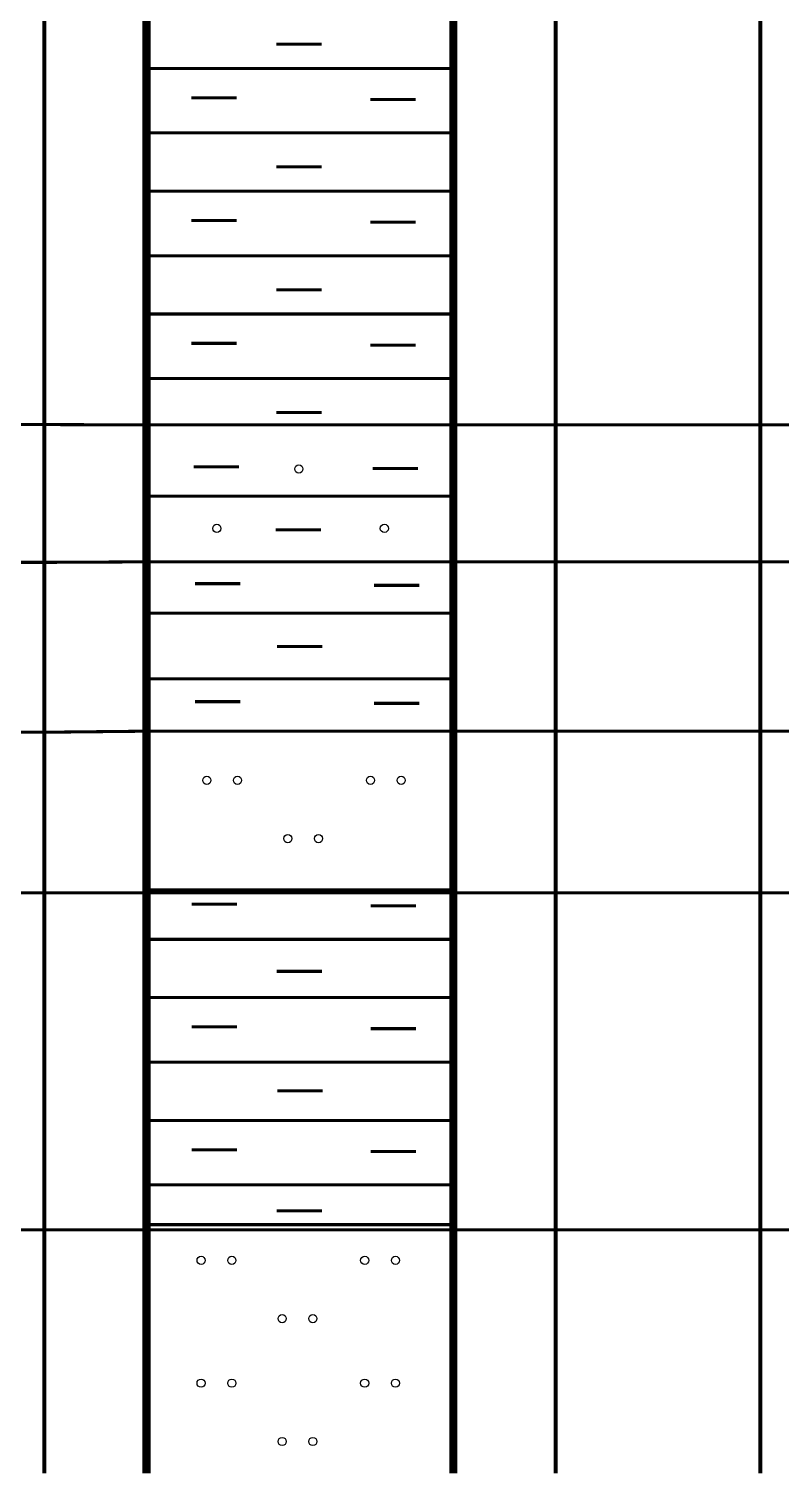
# Model space of a CAD drawing. Extents: x 94 to 452, y -72 to 1042.
# Drawn here: x 185.5 to 222.3, y 486 to 556.2 of the extents above; entities that cross this region are included whole.
import ezdxf

# ---------------------------------------------------------------- set-up
doc = ezdxf.new("R2010")
doc.units = 0
doc.header["$MEASUREMENT"] = 0
doc.layers.get('0').update_dxf_attribs({"color": 6})
doc.layers.add('TREE_LAYER', color=7, linetype='Continuous')

# ---------------------------------------------------------------- blocks, each defined once
blk = doc.blocks.new('SUB_BLK_141')
at = {"color": 0}
blk.add_circle((0, 0), 0.5, dxfattribs=at)

msp = doc.modelspace()

# ---------------------------------------------------------------- linework, layer by layer
at = {"layer": 'TREE_LAYER'}
for points, const_width, elevation in [([(186.22612, 557.107476), (186.22612, 536.892986)], 0.2, 20.21449), ([(186.22612, 557.107476), (186.22612, 536.892986)], 0.2, 20.21449), ([(191.22612, 557.107476), (191.22612, 554.295011)], 0.4, 2.812465), ([(206.22612, 557.107476), (206.22612, 554.295011)], 0.4, 2.812465), ([(211.22612, 557.107476), (211.22612, 536.878691)], 0.2, 20.228785), ([(221.22612, 557.107476), (221.22612, 536.879451)], 0.2, 20.228025), ([(197.577349, 555.48278), (199.793309, 555.48278)], 0.15, 2.215959), ([(191.22612, 554.295011), (191.22612, 551.143339)], 0.4, 3.151672), ([(191.22612, 554.295011), (206.22612, 554.295011)], 0.15, 15), ([(206.22612, 554.295011), (206.22612, 551.143339)], 0.4, 3.151672), ([(193.424505, 552.861618), (195.640464, 552.861618)], 0.15, 2.215959), ([(202.173905, 552.779464), (204.389864, 552.779464)], 0.15, 2.215959), ([(191.22612, 551.143339), (191.22612, 548.295011)], 0.4, 2.848328), ([(206.22612, 551.143339), (206.22612, 548.295011)], 0.4, 2.848328), ([(191.22612, 551.143339), (206.22612, 551.143339)], 0.15, 15), ([(197.577349, 549.48278), (199.793309, 549.48278)], 0.15, 2.215959), ([(191.22612, 548.295011), (191.22612, 545.143339)], 0.4, 3.151672), ([(191.22612, 548.295011), (206.22612, 548.295011)], 0.15, 15), ([(206.22612, 548.295011), (206.22612, 545.143339)], 0.4, 3.151672), ([(193.424505, 546.861618), (195.640464, 546.861618)], 0.15, 2.215959), ([(202.173905, 546.779464), (204.389864, 546.779464)], 0.15, 2.215959), ([(191.22612, 545.143339), (191.22612, 542.295011)], 0.4, 2.848328), ([(191.22612, 545.143339), (206.22612, 545.143339)], 0.15, 15), ([(206.22612, 545.143339), (206.22612, 542.295011)], 0.4, 2.848328), ([(197.577349, 543.48278), (199.793309, 543.48278)], 0.15, 2.215959), ([(191.22612, 542.295011), (191.22612, 539.143339)], 0.4, 3.151672), ([(191.22612, 542.295011), (206.22612, 542.295011)], 0.15, 15), ([(206.22612, 542.295011), (206.22612, 539.143339)], 0.4, 3.151672), ([(193.424505, 540.861618), (195.640464, 540.861618)], 0.15, 2.215959), ([(202.173905, 540.779464), (204.389864, 540.779464)], 0.15, 2.215959), ([(191.22612, 539.143339), (191.22612, 536.878311)], 0.4, 2.265028), ([(191.22612, 539.143339), (206.22612, 539.143339)], 0.15, 15), ([(206.22612, 539.143339), (206.22612, 536.878311)], 0.4, 2.265028), ([(197.577349, 537.48278), (199.793309, 537.48278)], 0.15, 2.215959), ([(166.22612, 536.892986), (186.22612, 536.892986)], 0.15, 20), ([(186.22612, 536.892986), (186.22612, 530.161419)], 0.2, 6.731567), ([(186.22612, 536.892986), (186.22612, 530.161419)], 0.2, 6.731567), ([(186.22612, 536.892986), (191.22612, 536.878311)], 0.15, 5.000022), ([(191.22612, 536.878311), (191.22612, 533.390716)], 0.4, 3.487595), ([(191.22612, 536.878311), (206.22612, 536.878311)], 0.15, 15), ([(206.22612, 536.878311), (206.22612, 533.390716)], 0.4, 3.487595), ([(206.22612, 536.878311), (211.22612, 536.878691)], 0.15, 5), ([(211.22612, 536.878691), (211.22612, 530.186276)], 0.2, 6.692415), ([(211.22612, 536.878691), (221.22612, 536.879451)], 0.15, 10), ([(221.22612, 536.879451), (221.22612, 530.184954)], 0.2, 6.694497), ([(221.22612, 536.879451), (399.22612, 536.892986)], 0.15, 178.000001), ([(193.533678, 534.832213), (195.749638, 534.832213)], 0.15, 2.215959), ([(202.283079, 534.750059), (204.499038, 534.750059)], 0.15, 2.215959), ([(191.22612, 533.390716), (191.22612, 530.186937)], 0.4, 3.203779), ([(191.22612, 533.390716), (206.22612, 533.390716)], 0.15, 15), ([(206.22612, 533.390716), (206.22612, 530.186937)], 0.4, 3.203779), ([(197.543679, 531.756996), (199.759638, 531.756996)], 0.15, 2.215959), ([(186.22612, 530.161419), (186.22612, 521.861332)], 0.2, 8.300087), ([(186.22612, 530.161419), (186.22612, 521.861332)], 0.2, 8.300087), ([(186.22612, 530.161419), (191.22612, 530.186937)], 0.15, 5.000065), ([(191.22612, 530.186937), (191.22612, 527.680675)], 0.4, 2.506263), ([(191.22612, 530.186937), (206.22612, 530.186937)], 0.15, 15), ([(206.22612, 530.186937), (206.22612, 527.680675)], 0.4, 2.506263), ([(206.22612, 530.186937), (211.22612, 530.186276)], 0.15, 5), ([(211.22612, 530.186276), (211.22612, 521.912181)], 0.2, 8.274096), ([(211.22612, 530.186276), (221.22612, 530.184954)], 0.15, 10), ([(221.22612, 530.184954), (221.22612, 521.909476)], 0.2, 8.275478), ([(166.22612, 530.161419), (186.22612, 530.161419)], 0.15, 20), ([(221.22612, 530.184954), (399.22612, 530.161419)], 0.15, 178.000002), ([(193.590779, 529.122172), (195.806738, 529.122172)], 0.15, 2.215959), ([(202.340179, 529.040018), (204.556139, 529.040018)], 0.15, 2.215959), ([(191.22612, 527.680675), (191.22612, 524.476896)], 0.4, 3.203779), ([(191.22612, 527.680675), (206.22612, 527.680675)], 0.15, 15), ([(206.22612, 527.680675), (206.22612, 524.476896)], 0.4, 3.203779), ([(197.600779, 526.046955), (199.816739, 526.046955)], 0.15, 2.215959), ([(191.22612, 524.476896), (191.22612, 521.913533)], 0.4, 2.563363), ([(206.22612, 524.476896), (206.22612, 521.913533)], 0.4, 2.563363), ([(191.22612, 524.476896), (206.22612, 524.476896)], 0.15, 15), ([(193.590779, 523.35503), (195.806738, 523.35503)], 0.15, 2.215959), ([(202.340179, 523.272876), (204.556139, 523.272876)], 0.15, 2.215959), ([(166.22612, 521.861332), (186.22612, 521.861332)], 0.15, 20), ([(186.22612, 521.861332), (186.22612, 514.01873)], 0.2, 7.842602), ([(186.22612, 521.861332), (186.22612, 514.01873)], 0.2, 7.842602), ([(186.22612, 521.861332), (191.22612, 521.913533)], 0.15, 5.000272), ([(191.22612, 521.913533), (191.22612, 514.166486)], 0.4, 7.747047), ([(191.22612, 521.913533), (206.22612, 521.913533)], 0.15, 15), ([(206.22612, 521.913533), (206.22612, 514.166486)], 0.4, 7.747047), ([(206.22612, 521.913533), (211.22612, 521.912181)], 0.15, 5), ([(211.22612, 521.912181), (211.22612, 514.01873)], 0.2, 7.89345), ([(211.22612, 521.912181), (221.22612, 521.909476)], 0.15, 10), ([(221.22612, 521.909476), (221.22612, 514.01873)], 0.2, 7.890746), ([(221.22612, 521.909476), (399.22612, 521.861332)], 0.15, 178.000007), ([(186.22612, 514.01873), (186.22612, 497.549266)], 0.2, 16.469464), ([(186.22612, 514.01873), (186.22612, 497.549266)], 0.2, 16.469464), ([(191.22612, 514.166486), (191.22612, 514.01873)], 0.4, 0.147756), ([(191.22612, 514.01873), (191.22612, 511.743804)], 0.4, 2.274926), ([(191.22612, 514.166486), (206.22612, 514.166486)], 0.15, 15), ([(206.22612, 514.166486), (206.22612, 514.01873)], 0.4, 0.147756), ([(206.22612, 514.01873), (206.22612, 511.743804)], 0.4, 2.274926), ([(211.22612, 514.01873), (211.22612, 497.549266)], 0.2, 16.469464), ([(221.22612, 514.01873), (221.22612, 497.549266)], 0.2, 16.469464), ([(166.22612, 514.01873), (186.22612, 514.01873)], 0.15, 20), ([(186.22612, 514.01873), (191.22612, 514.01873)], 0.15, 5), ([(191.22612, 514.01873), (206.22612, 514.01873)], 0.15, 15), ([(193.439281, 513.462083), (195.65524, 513.462083)], 0.15, 2.215959), ([(202.188681, 513.379929), (204.40464, 513.379929)], 0.15, 2.215959), ([(206.22612, 514.01873), (211.22612, 514.01873)], 0.15, 5), ([(211.22612, 514.01873), (221.22612, 514.01873)], 0.15, 10), ([(221.22612, 514.01873), (449.22612, 514.01873)], 0.15, 228), ([(191.22612, 511.743804), (191.22612, 508.895476)], 0.4, 2.848328), ([(191.22612, 511.743804), (206.22612, 511.743804)], 0.15, 15), ([(206.22612, 511.743804), (206.22612, 508.895476)], 0.4, 2.848328), ([(197.592125, 510.179498), (199.808085, 510.179498)], 0.15, 2.215959), ([(191.22612, 508.895476), (191.22612, 505.743804)], 0.4, 3.151672), ([(191.22612, 508.895476), (206.22612, 508.895476)], 0.15, 15), ([(206.22612, 508.895476), (206.22612, 505.743804)], 0.4, 3.151672), ([(193.439281, 507.462083), (195.65524, 507.462083)], 0.15, 2.215959), ([(202.188681, 507.379929), (204.40464, 507.379929)], 0.15, 2.215959), ([(191.22612, 505.743804), (191.22612, 502.895476)], 0.4, 2.848328), ([(191.22612, 505.743804), (206.22612, 505.743804)], 0.15, 15), ([(206.22612, 505.743804), (206.22612, 502.895476)], 0.4, 2.848328), ([(197.624209, 504.339919), (199.840169, 504.339919)], 0.15, 2.215959), ([(191.22612, 502.895476), (191.22612, 499.743804)], 0.4, 3.151672), ([(191.22612, 502.895476), (206.22612, 502.895476)], 0.15, 15), ([(206.22612, 502.895476), (206.22612, 499.743804)], 0.4, 3.151672), ([(193.439281, 501.462083), (195.65524, 501.462083)], 0.15, 2.215959), ([(202.188681, 501.379929), (204.40464, 501.379929)], 0.15, 2.215959), ([(191.22612, 499.743804), (191.22612, 497.802786)], 0.4, 1.941018), ([(191.22612, 499.743804), (206.22612, 499.743804)], 0.15, 15), ([(206.22612, 499.743804), (206.22612, 497.802786)], 0.4, 1.941018), ([(191.22612, 497.802786), (191.22612, 497.549266)], 0.4, 0.25352), ([(197.592125, 498.481403), (199.808085, 498.481403)], 0.15, 2.215959), ([(206.22612, 497.802786), (206.22612, 497.549266)], 0.4, 0.25352), ([(166.22612, 497.549266), (186.22612, 497.549266)], 0.15, 20), ([(186.22612, 497.549266), (186.22612, 485.654653)], 0.2, 11.894613), ([(186.22612, 497.549266), (186.22612, 485.654653)], 0.2, 11.894613), ([(186.22612, 497.549266), (191.22612, 497.549266)], 0.15, 5), ([(191.22612, 497.549266), (191.22612, 485.654653)], 0.4, 11.894613), ([(191.22612, 497.802786), (206.22612, 497.802786)], 0.15, 15), ([(191.22612, 497.549266), (206.22612, 497.549266)], 0.15, 15), ([(206.22612, 497.549266), (206.22612, 485.654653)], 0.4, 11.894613), ([(206.22612, 497.549266), (211.22612, 497.549266)], 0.15, 5), ([(211.22612, 497.549266), (211.22612, 485.654653)], 0.2, 11.894613), ([(211.22612, 497.549266), (221.22612, 497.549266)], 0.15, 10), ([(221.22612, 497.549266), (221.22612, 485.654653)], 0.2, 11.894613), ([(221.22612, 497.549266), (399.22612, 497.549266)], 0.15, 178)]:
    msp.add_lwpolyline(points, dxfattribs=dict(at, const_width=const_width, elevation=elevation))

# ---------------------------------------------------------------- block references
at = {"layer": 'TREE_LAYER', "xscale": 0.4, "yscale": 0.4}
for p in [(198.671503, 534.72579), (194.661625, 531.82037), (202.855724, 531.82037), (194.174047, 519.513137), (195.674047, 519.513137), (202.174047, 519.513137), (203.674047, 519.513137), (198.134876, 516.66554), (199.634876, 516.66554), (193.894168, 496.058656), (195.394168, 496.058656), (201.894168, 496.058656), (203.394168, 496.058656), (197.854998, 493.21106), (199.354998, 493.21106), (193.894168, 490.058656), (195.394168, 490.058656), (201.894168, 490.058656), (203.394168, 490.058656), (197.854998, 487.21106), (199.354998, 487.21106)]:
    msp.add_blockref('SUB_BLK_141', p, dxfattribs=at)

doc.saveas('drawing.dxf')
